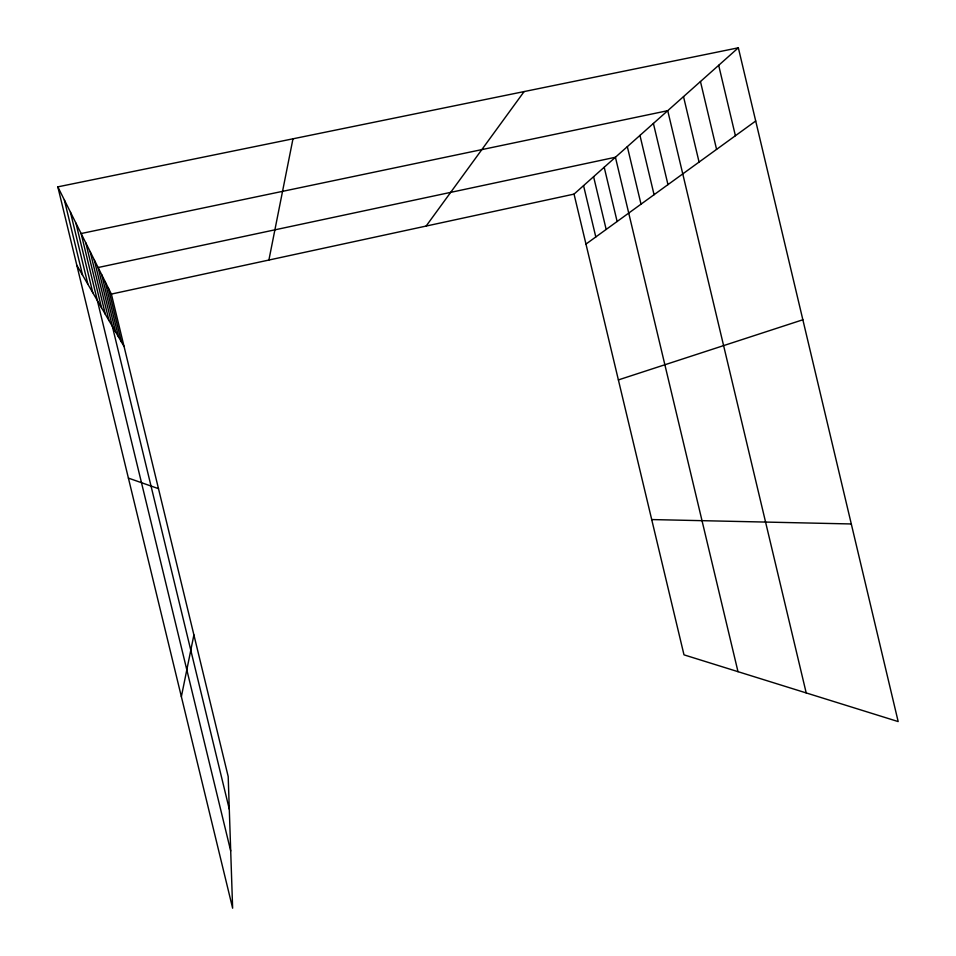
<?xml version="1.0" encoding="UTF-8"?>
<svg xmlns="http://www.w3.org/2000/svg" width="956" height="956" viewBox="0 0 956 956"><rect width="100%" height="100%" fill="white"/><g stroke="black" fill="none" stroke-linecap="round" stroke-linejoin="round"><path stroke-width="1.43" d="M268.899 260.032L292.978 138.811M181.365 696.685L193.901 634.915M426.125 226.058L524.115 91.585M574.042 194.104L738.343 47.8L898.174 721.577L683.994 654.848L574.042 194.104L111.374 294.078L57.826 186.862L738.343 47.8M585.968 244.091L755.706 121.006M618.389 379.914L802.861 319.77M651.717 519.562L851.294 523.96M128.391 478.096L158.493 488.671M76.827 265.266L124.041 346.43M111.374 294.078L228.197 776.571L232.631 908.2L57.826 186.862M108.339 287.995L121.364 341.83M105.124 281.566L118.532 336.966M101.718 274.754L115.533 331.804M229.297 809.206L98.109 267.525L615.425 157.25L737.996 671.674M94.274 259.841L108.96 320.511M90.175 251.643L105.351 314.309M85.813 242.896L101.503 307.677M230.695 850.96L81.129 233.539L667.73 110.681L806.207 692.933M75.954 223.178L92.816 292.751M70.386 212.017L87.904 284.302M64.363 199.947L82.586 275.173M653.402 123.444L667.969 184.639M639.958 135.405L654.071 194.713M627.327 146.662L641.022 204.178M604.204 167.252L617.134 221.505M593.592 176.693L606.176 229.452M583.554 185.631L595.803 236.969M718.685 65.307L735.403 135.728M700.461 81.535L716.582 149.387M683.516 96.616L699.075 162.078"/></g></svg>
